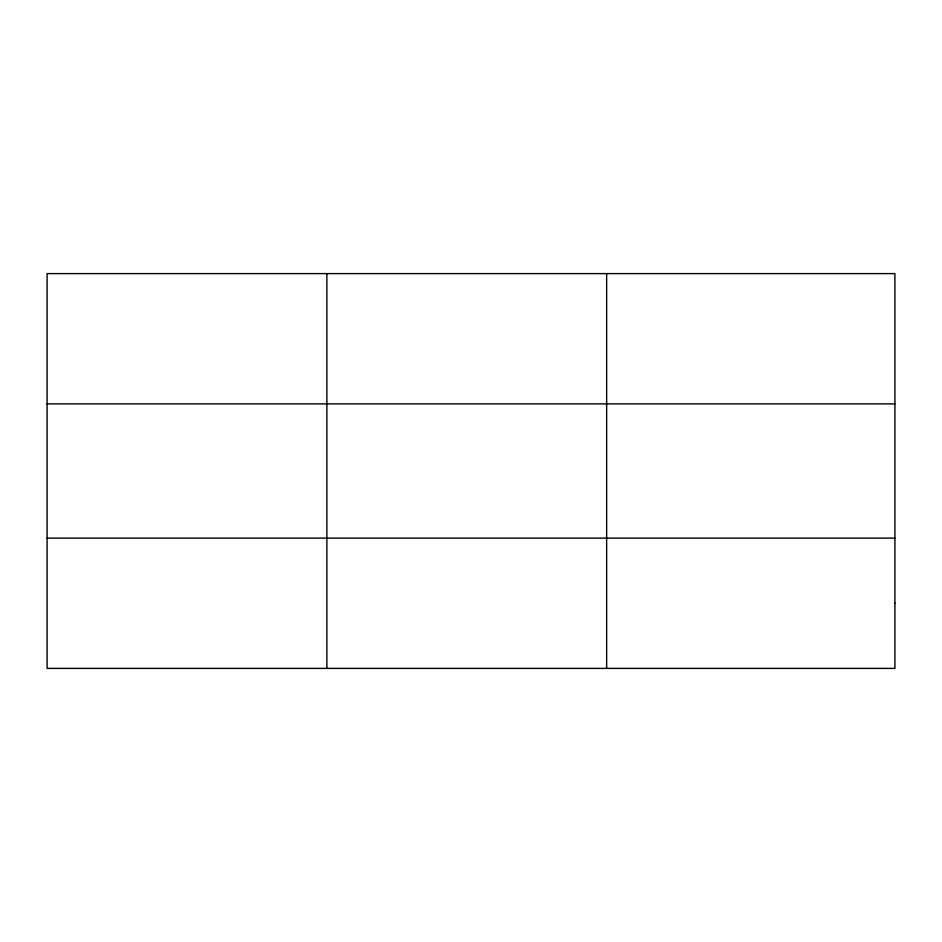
<?xml version="1.0" encoding="UTF-8"?>
<svg xmlns="http://www.w3.org/2000/svg" width="942" height="942" viewBox="0 0 942 942"><rect width="100%" height="100%" fill="white"/><g stroke="black" fill="none" stroke-linecap="round" stroke-linejoin="round"><path stroke-width="1.41" d="M326.874 668.396L326.874 273.604M606.648 668.396L606.648 273.604M47.1 403.882L894.9 403.882M47.1 538.117L894.9 538.117M894.9 603.257L894.9 668.396L47.1 668.396L47.1 273.604L894.9 273.604L894.9 603.257"/></g></svg>
